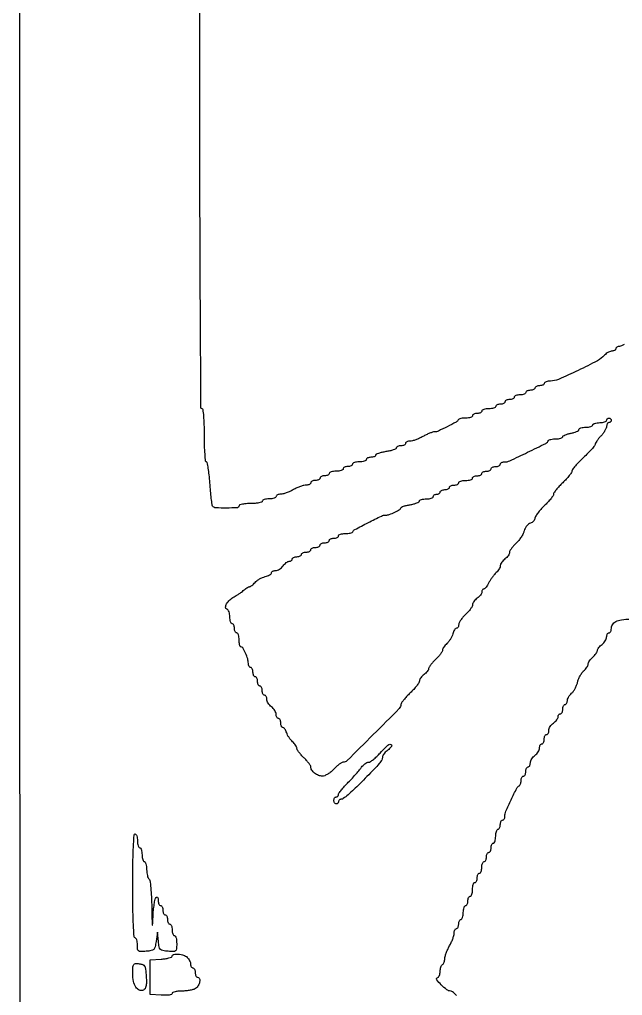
# Model space of a CAD drawing. Extents: x 70 to 555, y 314 to 2123.
# Drawn here: x 70 to 330.9, y 796.1 to 1218.5 of the extents above; entities that cross this region are included whole.
import ezdxf

# ---------------------------------------------------------------- set-up
doc = ezdxf.new("R2010")
doc.units = 0

msp = doc.modelspace()

# ---------------------------------------------------------------- linework, layer by layer
for points in [[(70.501361, 1948.502049, 0.000004), (70.250342, 1765.875, 0.000254)], [(70.05712, 1541.195105, 0.000088), (70, 1217.5, 0.000088), (70.05712, 893.804895, 0.000254), (70.250342, 669.125, 0.000004), (70.501361, 486.497951, 0.413809)], [(331.551147, 1077.88125, -0.030479), (330.397713, 1077.193992, -0.11967), (329.59879, 1077, 0.060662), (328.987407, 1076.925551, 0.079313), (328.469645, 1076.70625, 0.097302), (328.122988, 1076.381402, 0.157245), (328, 1076, -0.160289), (327.874498, 1075.618574, -0.096675), (327.520393, 1075.29375, -0.078271), (326.991699, 1075.074371, -0.059344), (326.367295, 1075, 0.085599), (325.625533, 1074.872075, 0.040708), (324.739117, 1074.473104, 0.03878), (323.856706, 1073.892671, 0.044459), (323.117295, 1073.206311, -0.088628), (319.991428, 1070.778949, -0.009325), (311.68767, 1066.614804, -0.008623), (303.198733, 1062.732555, -0.103287), (299.690343, 1062, 0.035361), (298.659931, 1061.927037, 0.053674), (297.790288, 1061.70625, 0.070122), (297.193534, 1061.383419, 0.238074), (297, 1061, -0.191087), (296.848523, 1060.618118, -0.088204), (296.4125, 1060.29375, -0.068025), (295.765418, 1060.073693, -0.048028), (295, 1060, 0.048028), (294.234582, 1059.926307, 0.068025), (293.5875, 1059.70625, 0.088204), (293.151477, 1059.381882, 0.191087), (293, 1059, -0.191087), (292.848523, 1058.618118, -0.088204), (292.4125, 1058.29375, -0.068025), (291.765418, 1058.073693, -0.048028), (291, 1058, 0.048028), (290.234582, 1057.926307, 0.068025), (289.5875, 1057.70625, 0.088204), (289.151477, 1057.381882, 0.191087), (289, 1057, -0.226478), (288.817169, 1056.617064, -0.074992), (288.265625, 1056.29375, -0.057076), (287.457356, 1056.073116, -0.038131), (286.5, 1056, 0.038131), (285.542644, 1055.926884, 0.057076), (284.734375, 1055.70625, 0.074992), (284.182831, 1055.382936, 0.226478), (284, 1055, -0.191087), (283.848523, 1054.618118, -0.088204), (283.4125, 1054.29375, -0.068025), (282.765418, 1054.073693, -0.048028), (282, 1054, 0.048028), (281.234582, 1053.926307, 0.068025), (280.5875, 1053.70625, 0.088204), (280.151477, 1053.381882, 0.191087), (280, 1053, -0.191087), (279.848523, 1052.618118, -0.088204), (279.4125, 1052.29375, -0.068025), (278.765418, 1052.073693, -0.048028), (278, 1052, 0.048028), (277.234582, 1051.926307, 0.068025), (276.5875, 1051.70625, 0.088204), (276.151477, 1051.381882, 0.191087), (276, 1051, -0.254951), (275.790443, 1050.615738, -0.06271), (275.11875, 1050.29375, -0.048861), (274.149251, 1050.072766, -0.031626), (273, 1050, 0.031626), (271.850749, 1049.927234, 0.048861), (270.88125, 1049.70625, 0.06271), (270.209557, 1049.384262, 0.254951), (270, 1049, -0.191087), (269.848523, 1048.618118, -0.088204), (269.4125, 1048.29375, -0.068025), (268.765418, 1048.073693, -0.048028), (268, 1048, 0.048028), (267.234582, 1047.926307, 0.068025), (266.5875, 1047.70625, 0.088204), (266.151477, 1047.381882, 0.191087), (266, 1047, -0.250638), (265.794591, 1046.61597, -0.064635), (265.143229, 1046.29375, -0.050076), (264.200605, 1046.072814, -0.032551), (263.083333, 1046, 0.024001), (261.942023, 1045.945183, 0.032715), (260.925521, 1045.779687, 0.034266), (260.140494, 1045.540884, 0.199787), (259.833333, 1045.25, -0.163823), (258.915331, 1044.250627, -0.008866), (255.072431, 1042.223921, -0.011135), (251.212098, 1040.381411, -0.106158), (249.435916, 1040, 0.080196), (248.687065, 1039.879113, 0.016221), (247.418769, 1039.4125, 0.016729), (245.964114, 1038.765627, 0.014968), (244.5, 1038, -0.020986), (242.992166, 1037.234469, -0.020208), (241.406597, 1036.5875, -0.020615), (239.965141, 1036.132463, -0.066235), (238.969584, 1036, 0.048799), (238.215843, 1035.926261, 0.068799), (237.578565, 1035.70625, 0.088982), (237.149417, 1035.381832, 0.188692), (237, 1035, -0.191087), (236.848523, 1034.618118, -0.088204), (236.4125, 1034.29375, -0.068025), (235.765418, 1034.073693, -0.048028), (235, 1034, 0.044979), (234.234435, 1033.930992, 0.064852), (233.5875, 1033.724249, 0.08479), (233.150308, 1033.419978, 0.201047), (233, 1033.061273, -0.284384), (232.750236, 1032.657656, -0.029567), (231.678125, 1032.200069, -0.029702), (230.224451, 1031.774338, -0.019168), (228.5, 1031.447729, 0.018095), (226.775464, 1031.124936, 0.028191), (225.321875, 1030.710743, 0.027144), (224.242145, 1030.269148, 0.2898), (224, 1029.886456, -0.210144), (223.850958, 1029.547498, -0.081446), (223.4125, 1029.260397, -0.062018), (222.765688, 1029.06503, -0.042389), (222, 1029, 0.048028), (221.234582, 1028.926307, 0.068025), (220.5875, 1028.70625, 0.088204), (220.151477, 1028.381882, 0.191087), (220, 1028, -0.254951), (219.790443, 1027.615738, -0.06271), (219.11875, 1027.29375, -0.048861), (218.149251, 1027.072766, -0.031626), (217, 1027, 0.031626), (215.850749, 1026.927234, 0.048861), (214.88125, 1026.70625, 0.06271), (214.209557, 1026.384262, 0.254951), (214, 1026, -0.191087), (213.848523, 1025.618118, -0.088204), (213.4125, 1025.29375, -0.068025), (212.765418, 1025.073693, -0.048028), (212, 1025, 0.048028), (211.234582, 1024.926307, 0.068025), (210.5875, 1024.70625, 0.088204), (210.151477, 1024.381882, 0.191087), (210, 1024, -0.254951), (209.790443, 1023.615738, -0.06271), (209.11875, 1023.29375, -0.048861), (208.149251, 1023.072766, -0.031626), (207, 1023, 0.031626), (205.850749, 1022.927234, 0.048861), (204.88125, 1022.70625, 0.06271), (204.209557, 1022.384262, 0.254951), (204, 1022, -0.191087), (203.848523, 1021.618118, -0.088204), (203.4125, 1021.29375, -0.068025), (202.765418, 1021.073693, -0.048028), (202, 1021, 0.048028), (201.234582, 1020.926307, 0.068025), (200.5875, 1020.70625, 0.088204), (200.151477, 1020.381882, 0.191087), (200, 1020, -0.191087), (199.848523, 1019.618118, -0.088204), (199.4125, 1019.29375, -0.068025), (198.765418, 1019.073693, -0.048028), (198, 1019, 0.048028), (197.234582, 1018.926307, 0.068025), (196.5875, 1018.70625, 0.088204), (196.151477, 1018.381882, 0.191087), (196, 1018, -0.188692), (195.850583, 1017.618168, -0.088982), (195.421435, 1017.29375, -0.068799), (194.784157, 1017.073739, -0.048799), (194.030416, 1017, 0.066235), (193.034859, 1016.867537, 0.020615), (191.593403, 1016.4125, 0.020208), (190.007834, 1015.765531, 0.020986), (188.5, 1015, -0.020986), (186.992166, 1014.234469, -0.020208), (185.406597, 1013.5875, -0.020615), (183.965141, 1013.132463, -0.066235), (182.969584, 1013, 0.048799), (182.215843, 1012.926261, 0.068799), (181.578565, 1012.70625, 0.088982), (181.149417, 1012.381832, 0.188692), (181, 1012, -0.254951), (180.790443, 1011.615738, -0.06271), (180.11875, 1011.29375, -0.048861), (179.149251, 1011.072766, -0.031626), (178, 1011, 0.031626), (176.850749, 1010.927234, 0.048861), (175.88125, 1010.70625, 0.06271), (175.209557, 1010.384262, 0.254951), (175, 1010, -0.322437), (174.719449, 1009.610183, -0.031449), (173.53125, 1009.29375, -0.03053), (171.916554, 1009.072205, -0.01883), (170, 1009, 0.01883), (168.083446, 1008.927795, 0.03053), (166.46875, 1008.70625, 0.031449), (165.280551, 1008.389817, 0.322437), (165, 1008, -0.395604), (164.238013, 1007.187654, -0.014068), (159.565671, 1007.020226, -0.015331), (154.876017, 1007.127997, -0.245667), (153.554355, 1007.912051, -0.104437), (153.306945, 1008.599521, -0.004261), (152.966764, 1011.225773, -0.007278), (152.633701, 1014.363953, -0.00508), (152.345595, 1017.912051, 0.008729), (152.037061, 1021.396335, 0.014327), (151.640244, 1024.330415, 0.007965), (151.210815, 1026.703672, 0.358204), (150.850257, 1027, -0.386743), (150.508808, 1027.310556, -0.005223), (150.249763, 1030.378125, -0.011518), (150.061139, 1034.090541, -0.006932), (150, 1038.5, 0.00681), (149.935375, 1043.244636, 0.014876), (149.728261, 1046.875, 0.010078), (149.433932, 1049.617971, 0.377473), (149, 1050, -0.412396), (148.505813, 1050.491127, -0.000069), (148.251484, 1092.375, -0.001097), (148.057521, 1144.213607, -0.000387), (148, 1218.5, -0.000387), (148.057521, 1292.786393, -0.001097)], [(259, 796, 0.031071), (258.372484, 796.765534, 0.035326), (257.679588, 797.412859, 0.03795), (257.022185, 797.86738, 0.13274), (256.529241, 798.001221, -0.164474), (254.87068, 798.564166, -0.031661), (252.443937, 800.677802, -0.034058), (250.503825, 802.877132, -0.507967), (250.75, 803.716661, 0.139491), (251.228874, 804.060527, 0.06308), (251.632812, 804.727037, 0.055366), (251.907287, 805.5891, 0.049446), (252, 806.524316, -0.038918), (252.073882, 807.472092, -0.042177), (252.29375, 808.370954, -0.046287), (252.615662, 809.098224, -0.127689), (253, 809.5, 0.11012), (253.383504, 809.874059, 0.05052), (253.70625, 810.497715, 0.046631), (253.92591, 811.251926, 0.047589), (254, 812.028601, -0.067431), (254.131636, 813.000242, -0.020286), (254.5875, 814.423933, -0.019929), (255.234469, 815.996507, -0.020403), (256, 817.5, 0.020986), (256.765531, 819.007834, 0.020208), (257.4125, 820.593403, 0.020615), (257.867537, 822.034859, 0.066235), (258, 823.030416, -0.048799), (258.073739, 823.784157, -0.068799), (258.29375, 824.421435, -0.088982), (258.618168, 824.850583, -0.188692), (259, 825, 0.191087), (259.381882, 825.151477, 0.088204), (259.70625, 825.5875, 0.068025), (259.926307, 826.234582, 0.048028), (260, 827, -0.048028), (260.073693, 827.765418, -0.068025), (260.29375, 828.4125, -0.088204), (260.618118, 828.848523, -0.191087), (261, 829, 0.254951), (261.384262, 829.209557, 0.06271), (261.70625, 829.88125, 0.048861), (261.927234, 830.850749, 0.031626), (262, 832, -0.031626), (262.072766, 833.149251, -0.048861), (262.29375, 834.11875, -0.06271), (262.615738, 834.790443, -0.254951), (263, 835, 0.191087), (263.381882, 835.151477, 0.088204), (263.70625, 835.5875, 0.068025), (263.926307, 836.234582, 0.048028), (264, 837, -0.048028), (264.073693, 837.765418, -0.068025), (264.29375, 838.4125, -0.088204), (264.618118, 838.848523, -0.191087), (265, 839, 0.254951), (265.384262, 839.209557, 0.06271), (265.70625, 839.88125, 0.048861), (265.927234, 840.850749, 0.031626), (266, 842, -0.031626), (266.072766, 843.149251, -0.048861), (266.29375, 844.11875, -0.06271), (266.615738, 844.790443, -0.254951), (267, 845, 0.191087), (267.381882, 845.151477, 0.088204), (267.70625, 845.5875, 0.068025), (267.926307, 846.234582, 0.048028), (268, 847, -0.048028), (268.073693, 847.765418, -0.068025), (268.29375, 848.4125, -0.088204), (268.618118, 848.848523, -0.191087), (269, 849, 0.226478), (269.382936, 849.182831, 0.074992), (269.70625, 849.734375, 0.057076), (269.926884, 850.542644, 0.038131), (270, 851.5, -0.038131), (270.073116, 852.457356, -0.057076), (270.29375, 853.265625, -0.074992), (270.617064, 853.817169, -0.226478), (271, 854, 0.191087), (271.381882, 854.151477, 0.088204), (271.70625, 854.5875, 0.068025), (271.926307, 855.234582, 0.048028), (272, 856, -0.048028), (272.073693, 856.765418, -0.068025), (272.29375, 857.4125, -0.088204), (272.618118, 857.848523, -0.191087), (273, 858, 0.191087), (273.381882, 858.151477, 0.088204), (273.70625, 858.5875, 0.068025), (273.926307, 859.234582, 0.048028), (274, 860, -0.048028), (274.073693, 860.765418, -0.068025), (274.29375, 861.4125, -0.088204), (274.618118, 861.848523, -0.191087), (275, 862, 0.254951), (275.384262, 862.209557, 0.06271), (275.70625, 862.88125, 0.048861), (275.927234, 863.850749, 0.031626), (276, 865, -0.031626), (276.072766, 866.149251, -0.048861), (276.29375, 867.11875, -0.06271), (276.615738, 867.790443, -0.254951), (277, 868, 0.191087), (277.381882, 868.151477, 0.088204), (277.70625, 868.5875, 0.068025), (277.926307, 869.234582, 0.048028), (278, 870, -0.048028), (278.073693, 870.765418, -0.068025), (278.29375, 871.4125, -0.088204), (278.618118, 871.848523, -0.191087), (279, 872, 0.161859), (279.38144, 872.126801, 0.096335), (279.70625, 872.484784, 0.077736), (279.925668, 873.019159, 0.058682), (280, 873.650328, -0.101125), (280.439411, 875.800714, -0.009325), (282.677546, 880.788644, -0.006736), (285.134067, 885.82377, -0.177498), (286.213236, 886.833333, 0.157494), (286.515628, 887.09492, 0.052253), (286.768888, 887.631771, 0.04593), (286.941974, 888.325269, 0.038216), (287, 889.083333, -0.050201), (287.073823, 889.816758, -0.070178), (287.29375, 890.436979, -0.090315), (287.61825, 890.854207, -0.184457), (288, 891, 0.191087), (288.381882, 891.151477, 0.088204), (288.70625, 891.5875, 0.068025), (288.926307, 892.234582, 0.048028), (289, 893, -0.048028), (289.073693, 893.765418, -0.068025), (289.29375, 894.4125, -0.088204), (289.618118, 894.848523, -0.191087), (290, 895, 0.173062), (290.381567, 895.136147, 0.093597), (290.70625, 895.522652, 0.073949), (290.925933, 896.098578, 0.054248), (291, 896.779241, -0.091287), (291.144747, 897.565449, -0.047927), (291.5875, 898.459276, -0.045499), (292.234851, 899.316802, -0.052224), (293, 900, 0.052224), (293.765149, 900.683198, 0.045499), (294.4125, 901.540724, 0.047927), (294.855253, 902.434551, 0.091287), (295, 903.220759, -0.054248), (295.074067, 903.901422, -0.073949), (295.29375, 904.477348, -0.093597), (295.618433, 904.863853, -0.173062), (296, 905, 0.191087), (296.381882, 905.151477, 0.088204), (296.70625, 905.5875, 0.068025), (296.926307, 906.234582, 0.048028), (297, 907, -0.048028), (297.073693, 907.765418, -0.068025), (297.29375, 908.4125, -0.088204), (297.618118, 908.848523, -0.191087), (298, 909, 0.173062), (298.381567, 909.136147, 0.093597), (298.70625, 909.522652, 0.073949), (298.925933, 910.098578, 0.054248), (299, 910.779241, -0.091287), (299.144747, 911.565449, -0.047927), (299.5875, 912.459276, -0.045499), (300.234851, 913.316802, -0.052224), (301, 914, 0.038332), (301.765268, 914.646083, 0.039803), (302.4125, 915.393849, 0.043072), (302.860855, 916.128761, 0.115942), (303, 916.720759, -0.07663), (303.075344, 917.209482, -0.089631), (303.29375, 917.624223, -0.10076), (303.618634, 917.901479, -0.127083), (304, 918, 0.191087), (304.381882, 918.151477, 0.088204), (304.70625, 918.5875, 0.068025), (304.926307, 919.234582, 0.048028), (305, 920, -0.048028), (305.073693, 920.765418, -0.068025), (305.29375, 921.4125, -0.088204), (305.618118, 921.848523, -0.191087), (306, 922, 0.160289), (306.381426, 922.125502, 0.096675), (306.70625, 922.479607, 0.078271), (306.925629, 923.008301, 0.059344), (307, 923.632705, -0.088912), (307.132956, 924.374475, -0.041604), (307.548091, 925.261159, -0.039478), (308.151902, 926.143838, -0.044399), (308.865842, 926.883646, 0.060369), (309.630979, 927.728789, 0.030654), (310.386527, 928.950476, 0.029929), (311.021185, 930.324356, 0.039195), (311.422523, 931.647249, -0.039993), (311.829283, 932.980366, -0.029215), (312.481278, 934.385276, -0.029756), (313.261845, 935.651553, -0.05589), (314.056681, 936.551295, 0.030593), (314.800396, 937.312062, 0.03256), (315.42915, 938.142933, 0.034474), (315.869582, 938.923373, 0.111677), (316, 939.5, -0.113615), (316.133409, 940.079529, -0.033884), (316.5875, 940.872135, -0.032062), (317.234575, 941.719613, -0.029765), (318, 942.5, 0.028188), (318.765463, 943.275522, 0.031068), (319.4125, 944.108544, 0.032673), (319.868286, 944.881205, 0.117443), (320, 945.434228, -0.126007), (320.135938, 945.965071, -0.040203), (320.5875, 946.651678, -0.037202), (321.234632, 947.365434, -0.033869), (322, 948, 0.052224), (322.765149, 948.683198, 0.045499), (323.4125, 949.540724, 0.047927), (323.855253, 950.434551, 0.091287), (324, 951.220759, -0.054248), (324.074067, 951.901422, -0.073949), (324.29375, 952.477348, -0.093597), (324.618433, 952.863853, -0.173062), (325, 953, 0.152094), (325.381371, 953.118756, 0.09826), (325.70625, 953.453023, 0.081082), (325.925414, 953.952547, 0.062994), (326, 954.542206, -0.128968), (326.518596, 956.519335, -0.142436), (327.928577, 957.899711, -0.090835), (330.425485, 958.701321, -0.030725), (334.25, 958.961963, -0.016111)]]:
    msp.add_lwpolyline(points, format="xyb")
for points in [[(326, 1045, -0.099038), (325.923658, 1044.618362, -0.097945), (325.70625, 1044.29375, -0.097945), (325.381638, 1044.076342, -0.099038), (325, 1044, 0.152226), (324.618628, 1043.881136, 0.098237), (324.29375, 1043.546555, 0.081037), (324.074583, 1043.046567, 0.062933), (324, 1042.456356, -0.104708), (323.836478, 1041.684068, -0.028874), (323.265625, 1040.574167, -0.027835), (322.456849, 1039.362133, -0.025901), (321.5, 1038.216574, 0.016356), (320.542741, 1037.113984, 0.020603), (319.734375, 1036.030645, 0.019196), (319.140686, 1035.086774, 0.13152), (319, 1034.561179, -0.173385), (318.795588, 1033.989427, -0.009355), (317.53125, 1032.504768, -0.013704), (315.915635, 1030.775866, -0.009496), (314, 1028.907674, 0.011709), (312.08469, 1027.023186, 0.016338), (310.46875, 1025.244235, 0.012717), (309.23214, 1023.712874, 0.164941), (309, 1023.028313, -0.152624), (308.792741, 1022.365143, -0.016544), (307.825, 1021.062386, -0.019075), (306.531944, 1019.558415, -0.014278), (305, 1018, 0.013942), (303.46802, 1016.443644, 0.018723), (302.175, 1014.945931, 0.016055), (301.204836, 1013.650039, 0.153828), (301, 1013, -0.153828), (300.795164, 1012.349961, -0.016055), (299.825, 1011.054069, -0.018723), (298.53198, 1009.556356, -0.013942), (297, 1008, 0.018125), (295.468425, 1006.417802, 0.022821), (294.175, 1004.841881, 0.0218), (293.230315, 1003.455197, 0.139505), (293, 1002.645788, -0.117428), (292.851158, 1002.020767, -0.070685), (292.413183, 1001.392387, -0.064492), (291.766071, 1000.855956, -0.064092), (291.002324, 1000.500738, 0.09384), (290.188304, 1000.061871, 0.053015), (289.394534, 999.264714, 0.050346), (288.738876, 998.256796, 0.057889), (288.334245, 997.18335, -0.057275), (287.87706, 995.965972, -0.026826), (287.028896, 994.509441, -0.026158), (285.965291, 993.060622, -0.033207), (284.831921, 991.84879, 0.023771), (283.747888, 990.732658, 0.027668), (282.831877, 989.571577, 0.028362), (282.178571, 988.520036, 0.125456), (282, 987.819549, -0.11021), (281.85928, 987.188882, -0.044503), (281.4125, 986.422869, -0.041233), (280.765221, 985.653428, -0.041141), (280, 985, 0.042098), (279.234793, 984.344051, 0.041686), (278.5875, 983.567169, 0.044932), (278.141194, 982.790435, 0.108353), (278, 982.146536, -0.09312), (277.876791, 981.490716, -0.038554), (277.483932, 980.674269, -0.036432), (276.91543, 979.840403, -0.038898), (276.243172, 979.117295, 0.033499), (275.468983, 978.302347, 0.016269), (274.587593, 977.167268, 0.016056), (273.743153, 975.921229, 0.022277), (273.074192, 974.75, -0.022283), (272.472669, 973.696866, -0.030191), (271.832748, 972.807812, -0.030657), (271.23776, 972.163392, -0.193348), (270.83102, 972, 0.151833), (270.514094, 971.90149, 0.098305), (270.244112, 971.624223, 0.081172), (270.061989, 971.209871, 0.063116), (270, 970.720759, -0.115942), (269.860855, 970.128761, -0.043072), (269.4125, 969.393849, -0.039803), (268.765268, 968.646083, -0.038332), (268, 968, 0.041141), (267.234779, 967.346572, 0.041233), (266.5875, 966.577131, 0.044503), (266.14072, 965.811118, 0.11021), (266, 965.180451, -0.129236), (265.813981, 964.472788, -0.027097), (265.11875, 963.384005, -0.026729), (264.148438, 962.174, -0.022526), (263, 961, 0.026005), (261.85173, 959.809723, 0.029295), (260.88125, 958.551147, 0.030479), (260.193992, 957.397713, 0.11967), (260, 956.59879, -0.059453), (259.927039, 955.987361, -0.078358), (259.711847, 955.469645, -0.096729), (259.393209, 955.122903, -0.160034), (259.019052, 955, 0.193383), (258.599658, 954.831491, 0.056718), (258.147367, 954.287244, 0.047813), (257.734283, 953.502452, 0.035779), (257.429115, 952.573596, -0.046429), (257.057466, 951.518582, -0.028391), (256.437936, 950.352177, -0.028318), (255.686116, 949.257099, -0.044272), (254.910063, 948.418609, 0.0303), (254.17907, 947.67173, 0.032385), (253.561081, 946.857657, 0.034269), (253.127917, 946.094161, 0.112357), (253, 945.532104, -0.138433), (252.825717, 944.914681, -0.022362), (252.11875, 943.870031, -0.023231), (251.148655, 942.685309, -0.018561), (250, 941.5, 0.017529), (248.851277, 940.319506, 0.022289), (247.88125, 939.14929, 0.021041), (247.170358, 938.122322, 0.141792), (247, 937.533668, -0.128273), (246.864866, 937.015588, -0.039501), (246.4125, 936.338891, -0.036605), (245.765392, 935.632183, -0.032936), (245, 935, 0.040564), (244.23477, 934.348088, 0.040952), (243.5875, 933.58312, 0.044231), (243.14042, 932.823543, 0.111353), (243, 932.20084, -0.145502), (242.779519, 931.459227, -0.019418), (241.825, 930.113066, -0.021127), (240.531741, 928.570986, -0.01632), (239, 927, 0.013495), (237.467973, 925.446374, 0.018248), (236.175, 923.956971, 0.015399), (235.201498, 922.670069, 0.155442), (235, 922.037584, -0.197478), (234.275763, 920.275376, -0.001482), (223.024168, 908.966087, -0.001483), (211.706155, 897.724183, -0.197265), (209.942026, 897, 0.140895), (209.335921, 896.825747, 0.022661), (208.313968, 896.11875, 0.023516), (207.15649, 895.148664, 0.018719), (206, 894, -0.03478), (204.767459, 892.851989, -0.034396), (203.383289, 891.88125, -0.036472), (202.055262, 891.206772, -0.099582), (201.027362, 891, -0.09585), (199.298353, 891.334523, -0.073425), (197.632611, 892.307866, -0.078178), (196.415861, 893.642163, -0.146871), (196, 895.027362, 0.139318), (195.824007, 895.646727, 0.023277), (195.11875, 896.677039, 0.023956), (194.148632, 897.841267, 0.01921), (193, 899, -0.020192), (191.851429, 900.163228, -0.024812), (190.88125, 901.34096, -0.024469), (190.179256, 902.388219, -0.136232), (190, 903.033914, 0.107518), (189.872805, 903.618585, 0.037328), (189.45452, 904.378738, 0.035026), (188.85365, 905.172945, 0.034152), (188.143047, 905.882705, -0.040891), (187.379974, 906.665667, -0.026189), (186.622884, 907.685857, -0.02628), (185.982083, 908.770763, -0.04381), (185.575659, 909.75, 0.035336), (185.235165, 910.611268, 0.045935), (184.79996, 911.339062, 0.053433), (184.340279, 911.845031, 0.183657), (183.932612, 912, -0.202082), (183.576219, 912.150174, -0.08442), (183.273955, 912.5875, -0.064527), (183.068541, 913.234421, -0.044675), (183, 914, 0.048028), (182.926307, 914.765418, 0.068025), (182.70625, 915.4125, 0.088204), (182.381882, 915.848523, 0.191087), (182, 916, -0.173062), (181.618433, 916.136147, -0.093597), (181.29375, 916.522652, -0.073949), (181.074067, 917.098578, -0.054248), (181, 917.779241, 0.091287), (180.855253, 918.565449, 0.047927), (180.4125, 919.459276, 0.045499), (179.765149, 920.316802, 0.052224), (179, 921, -0.052224), (178.234851, 921.683198, -0.045499), (177.5875, 922.540724, -0.047927), (177.144747, 923.434551, -0.091287), (177, 924.220759, 0.054248), (176.925933, 924.901422, 0.073949), (176.70625, 925.477348, 0.093597), (176.381567, 925.863853, 0.173062), (176, 926, -0.191087), (175.618118, 926.151477, -0.088204), (175.29375, 926.5875, -0.068025), (175.073693, 927.234582, -0.048028), (175, 928, 0.048028), (174.926307, 928.765418, 0.068025), (174.70625, 929.4125, 0.088204), (174.381882, 929.848523, 0.191087), (174, 930, -0.191087), (173.618118, 930.151477, -0.088204), (173.29375, 930.5875, -0.068025), (173.073693, 931.234582, -0.048028), (173, 932, 0.048028), (172.926307, 932.765418, 0.068025), (172.70625, 933.4125, 0.088204), (172.381882, 933.848523, 0.191087), (172, 934, -0.191087), (171.618118, 934.151477, -0.088204), (171.29375, 934.5875, -0.068025), (171.073693, 935.234582, -0.048028), (171, 936, 0.048028), (170.926307, 936.765418, 0.068025), (170.70625, 937.4125, 0.088204), (170.381882, 937.848523, 0.191087), (170, 938, -0.174873), (169.618408, 938.13767, -0.093107), (169.29375, 938.528937, -0.073344), (169.074026, 939.111758, -0.053575), (169, 939.800635, 0.075732), (168.705875, 941.731376, 0.030534), (167.755499, 944.230465, 0.024142), (166.59701, 946.495807, 0.26586), (165.75, 946.992198, -0.293605), (165.459613, 947.183099, -0.043455), (165.220313, 947.878958, -0.037521), (165.054307, 948.84975, -0.023593), (165, 950, 0.031626), (164.927234, 951.149251, 0.048861), (164.70625, 952.11875, 0.06271), (164.384262, 952.790443, 0.254951), (164, 953, -0.191087), (163.618118, 953.151477, -0.088204), (163.29375, 953.5875, -0.068025), (163.073693, 954.234582, -0.048028), (163, 955, 0.048028), (162.926307, 955.765418, 0.068025), (162.70625, 956.4125, 0.088204), (162.381882, 956.848523, 0.191087), (162, 957, -0.250638), (161.61597, 957.205409, -0.064635), (161.29375, 957.856771, -0.050076), (161.072814, 958.799395, -0.032551), (161, 959.916667, 0.040045), (160.907774, 961.066351, 0.048778), (160.632812, 962.110149, 0.056311), (160.230017, 962.907933, 0.161844), (159.75, 963.288097, -0.321953), (159.160586, 964.151633, -0.126656), (159.575314, 965.615964, -0.078433), (160.94136, 967.289745, -0.0651), (162.84127, 968.588781, 0.021322), (163.795555, 969.125513, 0.012394), (164.895362, 969.845715, 0.012377), (165.963629, 970.623481, 0.020377), (166.821855, 971.338781, -0.019963), (167.583595, 971.974732, -0.023505), (168.35443, 972.512017, -0.023305), (169.037899, 972.898925, -0.117667), (169.461445, 973, 0.135588), (169.87291, 973.113669, 0.027704), (170.504325, 973.540529, 0.027305), (171.204547, 974.135666, 0.02268), (171.882705, 974.840099, -0.052398), (172.700545, 975.594472, -0.0293), (173.832732, 976.339111, -0.028923), (175.078707, 976.964761, -0.041392), (176.25, 977.359151, 0.031611), (177.302979, 977.690945, 0.04368), (178.192188, 978.126815, 0.051049), (178.814935, 978.595406, 0.208889), (179, 979.019052, -0.175981), (179.135963, 979.39339, -0.092801), (179.522652, 979.711847, -0.072975), (180.098531, 979.927408, -0.05317), (180.779241, 980, 0.091287), (181.565449, 980.144747, 0.047927), (182.459276, 980.5875, 0.045499), (183.316802, 981.234851, 0.052224), (184, 982, -0.038332), (184.646083, 982.765268, -0.039803), (185.393849, 983.4125, -0.043072), (186.128761, 983.860855, -0.115942), (186.720759, 984, 0.07663), (187.209482, 984.075344, 0.089631), (187.624223, 984.29375, 0.10076), (187.901479, 984.618634, 0.127083), (188, 985, -0.191087), (188.151477, 985.381882, -0.088204), (188.5875, 985.70625, -0.068025), (189.234582, 985.926307, -0.048028), (190, 986, 0.048028), (190.765418, 986.073693, 0.068025), (191.4125, 986.29375, 0.088204), (191.848523, 986.618118, 0.191087), (192, 987, -0.191087), (192.151477, 987.381882, -0.088204), (192.5875, 987.70625, -0.068025), (193.234582, 987.926307, -0.048028), (194, 988, 0.048028), (194.765418, 988.073693, 0.068025), (195.4125, 988.29375, 0.088204), (195.848523, 988.618118, 0.191087), (196, 989, -0.191087), (196.151477, 989.381882, -0.088204), (196.5875, 989.70625, -0.068025), (197.234582, 989.926307, -0.048028), (198, 990, 0.048028), (198.765418, 990.073693, 0.068025), (199.4125, 990.29375, 0.088204), (199.848523, 990.618118, 0.191087), (200, 991, -0.191087), (200.151477, 991.381882, -0.088204), (200.5875, 991.70625, -0.068025), (201.234582, 991.926307, -0.048028), (202, 992, 0.048028), (202.765418, 992.073693, 0.068025), (203.4125, 992.29375, 0.088204), (203.848523, 992.618118, 0.191087), (204, 993, -0.191087), (204.151477, 993.381882, -0.088204), (204.5875, 993.70625, -0.068025), (205.234582, 993.926307, -0.048028), (206, 994, 0.048028), (206.765418, 994.073693, 0.068025), (207.4125, 994.29375, 0.088204), (207.848523, 994.618118, 0.191087), (208, 995, -0.250638), (208.205409, 995.38403, -0.064635), (208.856771, 995.70625, -0.050076), (209.799395, 995.927186, -0.032551), (210.916667, 996, 0.024001), (212.057977, 996.054817, 0.032715), (213.074479, 996.220312, 0.034266), (213.859506, 996.459116, 0.199787), (214.166667, 996.75, -0.168444), (215.085827, 997.732744, -0.003778), (220.905345, 1000.744018, -0.004999), (226.650968, 1003.590327, -0.112965), (228.4411, 1004, 0.089901), (229.980581, 1004.279056, 0.022769), (232.327436, 1005.282842, 0.0162), (234.576992, 1006.459983, 0.267232), (234.992198, 1007.162102, -0.297407), (235.18822, 1007.454907, -0.020132), (236.172708, 1007.828227, -0.023645), (237.466376, 1008.193109, -0.015067), (239, 1008.5, 0.020833), (240.532678, 1008.825121, 0.031813), (241.825, 1009.245211, 0.032949), (242.768851, 1009.693911, 0.271692), (243, 1010.087898, -0.268716), (243.203457, 1010.439134, -0.056456), (243.88125, 1010.73207, -0.045035), (244.850577, 1010.933758, -0.028791), (246, 1011, 0.031626), (247.149251, 1011.072766, 0.048861), (248.11875, 1011.29375, 0.06271), (248.790443, 1011.615738, 0.254951), (249, 1012, -0.148195), (249.115568, 1012.381354, -0.098894), (249.440625, 1012.70625, -0.082425), (249.926543, 1012.925306, -0.064853), (250.5, 1013, 0.064853), (251.073457, 1013.074694, 0.082425), (251.559375, 1013.29375, 0.098894), (251.884432, 1013.618646, 0.148195), (252, 1014, -0.191087), (252.151477, 1014.381882, -0.088204), (252.5875, 1014.70625, -0.068025), (253.234582, 1014.926307, -0.048028), (254, 1015, 0.048028), (254.765418, 1015.073693, 0.068025), (255.4125, 1015.29375, 0.088204), (255.848523, 1015.618118, 0.191087), (256, 1016, -0.191087), (256.151477, 1016.381882, -0.088204), (256.5875, 1016.70625, -0.068025), (257.234582, 1016.926307, -0.048028), (258, 1017, 0.048028), (258.765418, 1017.073693, 0.068025), (259.4125, 1017.29375, 0.088204), (259.848523, 1017.618118, 0.191087), (260, 1018, -0.254951), (260.209557, 1018.384262, -0.06271), (260.88125, 1018.70625, -0.048861), (261.850749, 1018.927234, -0.031626), (263, 1019, 0.031626), (264.149251, 1019.072766, 0.048861), (265.11875, 1019.29375, 0.06271), (265.790443, 1019.615738, 0.254951), (266, 1020, -0.191087), (266.151477, 1020.381882, -0.088204), (266.5875, 1020.70625, -0.068025), (267.234582, 1020.926307, -0.048028), (268, 1021, 0.048028), (268.765418, 1021.073693, 0.068025), (269.4125, 1021.29375, 0.088204), (269.848523, 1021.618118, 0.191087), (270, 1022, -0.191087), (270.151477, 1022.381882, -0.088204), (270.5875, 1022.70625, -0.068025), (271.234582, 1022.926307, -0.048028), (272, 1023, 0.048028), (272.765418, 1023.073693, 0.068025), (273.4125, 1023.29375, 0.088204), (273.848523, 1023.618118, 0.191087), (274, 1024, -0.191087), (274.151477, 1024.381882, -0.088204), (274.5875, 1024.70625, -0.068025), (275.234582, 1024.926307, -0.048028), (276, 1025, 0.048028), (276.765418, 1025.073693, 0.068025), (277.4125, 1025.29375, 0.088204), (277.848523, 1025.618118, 0.191087), (278, 1026, -0.170966), (278.134155, 1026.380876, -0.094759), (278.514063, 1026.703819, -0.075056), (279.080559, 1026.920773, -0.055217), (279.75, 1026.991725, 0.109849), (282.084158, 1027.49923, 0.004598), (289.819982, 1031.161067, 0.003297), (297.693293, 1035.041317, 0.1749), (298.833333, 1036.240778, -0.199688), (299.141264, 1036.535154, -0.034818), (299.925521, 1036.776979, -0.033091), (300.942031, 1036.944502, -0.024299), (302.083333, 1037, 0.028856), (303.200824, 1037.064545, 0.045124), (304.143229, 1037.261058, 0.056603), (304.802046, 1037.5465, 0.268395), (305, 1037.888709, -0.256887), (305.211538, 1038.273273, -0.037322), (306.028125, 1038.709237, -0.034546), (307.159097, 1039.117868, -0.023055), (308.5, 1039.434022, 0.02478), (309.840783, 1039.755031, 0.036741), (310.971875, 1040.178188, 0.040853), (311.782001, 1040.634646, 0.248969), (312, 1041.045313, -0.261955), (312.206573, 1041.412547, -0.059547), (312.88125, 1041.719561, -0.046904), (313.850659, 1041.930601, -0.030163), (315, 1042, 0.031626), (316.149251, 1042.072766, 0.048861), (317.11875, 1042.29375, 0.06271), (317.790443, 1042.615738, 0.254951), (318, 1043, -0.254951), (318.209557, 1043.384262, -0.06271), (318.88125, 1043.70625, -0.048861), (319.850749, 1043.927234, -0.031626), (321, 1044, 0.031626), (322.149251, 1044.072766, 0.048861), (323.11875, 1044.29375, 0.06271), (323.790443, 1044.615738, 0.254951), (324, 1045, -0.099038), (324.076342, 1045.381638, -0.097945), (324.29375, 1045.70625, -0.097945), (324.618362, 1045.923658, -0.099038), (325, 1046, -0.099038), (325.381638, 1045.923658, -0.097945), (325.70625, 1045.70625, -0.097945), (325.923658, 1045.381638, -0.099038)], [(231, 904.220759, -0.154133), (230.876543, 903.829785, -0.030366), (230.4125, 903.246974, -0.029587), (229.765698, 902.609039, -0.023709), (229, 902, 0.040366), (228.234767, 901.348606, 0.040854), (227.5875, 900.585168, 0.044135), (227.140315, 899.82779, 0.111748), (227, 899.207812, -0.128942), (226.671643, 897.955705, -0.048023), (225.622881, 896.451664, -0.017131), (223.374656, 893.985185, -0.001397), (217.253233, 887.75, -0.009044), (214.606009, 885.163879, -0.013056), (212.166501, 882.982813, -0.008738), (210.075273, 881.271086, -0.168688), (209.294627, 881, 0.075676), (208.799999, 880.924706, 0.089127), (208.380297, 880.70625, 0.100725), (208.099727, 880.38136, 0.12859), (208, 880, -0.099038), (207.923658, 879.618362, -0.097945), (207.70625, 879.29375, -0.097945), (207.381638, 879.076342, -0.099038), (207, 879, -0.148195), (206.618646, 879.115568, -0.098894), (206.29375, 879.440625, -0.082425), (206.074694, 879.926543, -0.064853), (206, 880.5, -0.064853), (206.074694, 881.073457, -0.082425), (206.29375, 881.559375, -0.098894), (206.618646, 881.884432, -0.148195), (207, 882, 0.101724), (207.3816, 882.078448, 0.098538), (207.70625, 882.30148, 0.09729), (207.923755, 882.634594, 0.096416), (208, 883.026316, -0.157362), (208.194304, 883.628406, -0.011731), (209.248437, 885.021433, -0.015347), (210.62199, 886.64576, -0.011024), (212.25, 888.376994, 0.006697), (213.98496, 890.190258, 0.006552), (215.683598, 892.062438, 0.006473), (217.131243, 893.74399, 0.024439), (217.970759, 894.850678, -0.042917), (218.64658, 895.676417, -0.041868), (219.458697, 896.382177, -0.045015), (220.279591, 896.87624, -0.105813), (220.970759, 897.046094, 0.136362), (221.771879, 897.29495, 0.02351), (223.078911, 898.226568, 0.024073), (224.547868, 899.500447, 0.019468), (226, 901, -0.012217), (228.270417, 903.41362, -0.054874), (229.773486, 904.633801, -0.213555), (230.590572, 904.758515, -0.337357)], [(121, 863, 0.031626), (121.072766, 861.850749, 0.048861), (121.29375, 860.88125, 0.06271), (121.615738, 860.209557, 0.254951), (122, 860, -0.254951), (122.384262, 859.790443, -0.06271), (122.70625, 859.11875, -0.048861), (122.927234, 858.149251, -0.031626), (123, 857, 0.031626), (123.072766, 855.850749, 0.048861), (123.29375, 854.88125, 0.06271), (123.615738, 854.209557, 0.254951), (124, 854, -0.275259), (124.385522, 853.770364, -0.053437), (124.70625, 852.989211, -0.043243), (124.927436, 851.877484, -0.027497), (125, 850.559017, 0.026918), (125.073414, 849.196361, 0.033489), (125.29375, 847.947275, 0.035556), (125.613307, 846.95866, 0.159713), (126, 846.5, -0.226977), (126.408639, 845.863632, -0.006841), (126.766087, 842.649603, -0.012224), (127.050285, 838.743526, -0.007797), (127.198697, 834.190983, 0.000926), (127.313276, 828.111882, 0.027377), (127.429541, 826.573607, 0.908022), (127.560648, 826.578045, 0.003959), (127.747529, 829.998832, -0.011196), (127.950969, 832.940479, -0.015341), (128.274217, 835.574288, -0.012041), (128.658092, 837.721848, -0.147158), (129.048832, 838.448832, -0.131175), (129.442314, 838.676502, -0.304839), (129.75, 838.571764, -0.133231), (129.946085, 838.089269, -0.030286), (130, 837.2, 0.043509), (130.073425, 836.357802, 0.063259), (130.29375, 835.64625, 0.082944), (130.617743, 835.164587, 0.206135), (131, 835, -0.191087), (131.381882, 834.848523, -0.088204), (131.70625, 834.4125, -0.068025), (131.926307, 833.765418, -0.048028), (132, 833, 0.048028), (132.073693, 832.234582, 0.068025), (132.29375, 831.5875, 0.088204), (132.618118, 831.151477, 0.191087), (133, 831, -0.191087), (133.381882, 830.848523, -0.088204), (133.70625, 830.4125, -0.068025), (133.926307, 829.765418, -0.048028), (134, 829, 0.048028), (134.073693, 828.234582, 0.068025), (134.29375, 827.5875, 0.088204), (134.618118, 827.151477, 0.191087), (135, 827, -0.226478), (135.382936, 826.817169, -0.074992), (135.70625, 826.265625, -0.057076), (135.926884, 825.457356, -0.038131), (136, 824.5, 0.038131), (136.073116, 823.542644, 0.057076), (136.29375, 822.734375, 0.074992), (136.617064, 822.182831, 0.226478), (137, 822, -0.280098), (137.385867, 821.765436, -0.05119), (137.70625, 820.954143, -0.041925), (137.92748, 819.803908, -0.02656), (138, 818.439635, -0.018958), (137.914824, 816.194021, -0.197739), (137.508477, 815.386617, -0.18497), (136.636704, 815.070087, -0.016266), (134.25, 815.189635, -0.024324), (131.981502, 815.489015, -0.156485), (130.974022, 816.026788, -0.146349), (130.432329, 817.068804, -0.020426), (130.070058, 819.5), (129.640117, 823.5), (129.070058, 819.5, -0.021143), (128.622397, 817.092454, -0.141024), (128.037136, 816.037053, -0.151152), (127.00015, 815.491582, -0.025414), (124.75, 815.189635, -0.015876), (122.430243, 815.071626, -0.164415), (121.530982, 815.356549, -0.20961), (121.102967, 816.095824, -0.027901), (121, 817.939635, 0.030989), (120.927266, 819.112051, 0.048013), (120.70625, 820.101018, 0.061349), (120.384431, 820.78751, 0.257976), (120, 821, -0.397494), (119.538299, 821.435923, -0.003252), (119.261111, 826.875, -0.007936), (119.060906, 833.887134, -0.003168), (119, 843.5, -0.003168), (119.060906, 853.112866, -0.007936), (119.261111, 860.125, -0.003252), (119.538299, 865.564077, -0.397494), (120, 866, -0.254951), (120.384262, 865.790443, -0.06271), (120.70625, 865.11875, -0.048861), (120.927234, 864.149251, -0.031626)], [(142.571429, 812.571429, -0.047729), (143.118196, 811.908967, -0.03757), (143.580357, 811.100893, -0.038733), (143.897163, 810.27675, -0.072518), (144, 809.571429, 0.061768), (144.074515, 808.97055, 0.080164), (144.29375, 808.461607, 0.09778), (144.618614, 808.120948, 0.154765), (145, 808, -0.191087), (145.381882, 807.848523, -0.088204), (145.70625, 807.4125, -0.068025), (145.926307, 806.765418, -0.048028), (146, 806, 0.048028), (146.073693, 805.234582, 0.068025), (146.29375, 804.5875, 0.088204), (146.618118, 804.151477, 0.191087), (147, 804, -0.291395), (147.750512, 803.522024, -0.133306), (147.957258, 802.328866, -0.089067), (147.524348, 800.771571, -0.084347), (146.571429, 799.428571, -0.103592), (145.703194, 798.861033, -0.034704), (144.249107, 798.40625, -0.031794), (142.476507, 798.101648, -0.026659), (140.571429, 798, 0.021413), (138.807248, 797.924412, 0.035297), (137.333491, 797.692316, 0.040175), (136.276922, 797.357274, 0.3048), (136, 796.945209, -0.313452), (135.71083, 796.529262, -0.049838), (134.696424, 796.263537, -0.037361), (133.191686, 796.140001, -0.017828), (131.25, 796.195209), (126.5, 796.5), (126.5, 804), (126.5, 811.5), (131.25, 811.804791, 0.01864), (133.070545, 811.989947, 0.029682), (134.604688, 812.297705, 0.029747), (135.737725, 812.669162, 0.307836), (136, 813.054791, -0.359606), (136.652513, 813.844729, -0.065944), (138.688552, 813.96351, -0.057918), (141.007938, 813.51954, -0.120722)], [(124.802647, 804.238818, -0.013993), (124.879794, 801.622354, -0.052021), (124.711371, 799.984244, -0.093319), (124.289972, 798.966332, -0.157735), (123.578346, 798.391691, -0.196294), (121.813106, 798.42921, -0.148416), (120.320054, 799.695983, -0.094825), (119.324815, 802.163061, -0.048627), (119, 805.494994, -0.010139), (119.059298, 808.41884, -0.132307), (119.38118, 809.446128, -0.242762), (120.10549, 809.868334, -0.041525), (121.75, 809.816422, -0.05761), (123.324968, 809.448232, -0.183333), (124.132609, 808.757705, -0.099948), (124.547755, 807.422918, -0.01121)]]:
    msp.add_lwpolyline(points, format="xyb", close=True)

doc.saveas('drawing.dxf')
